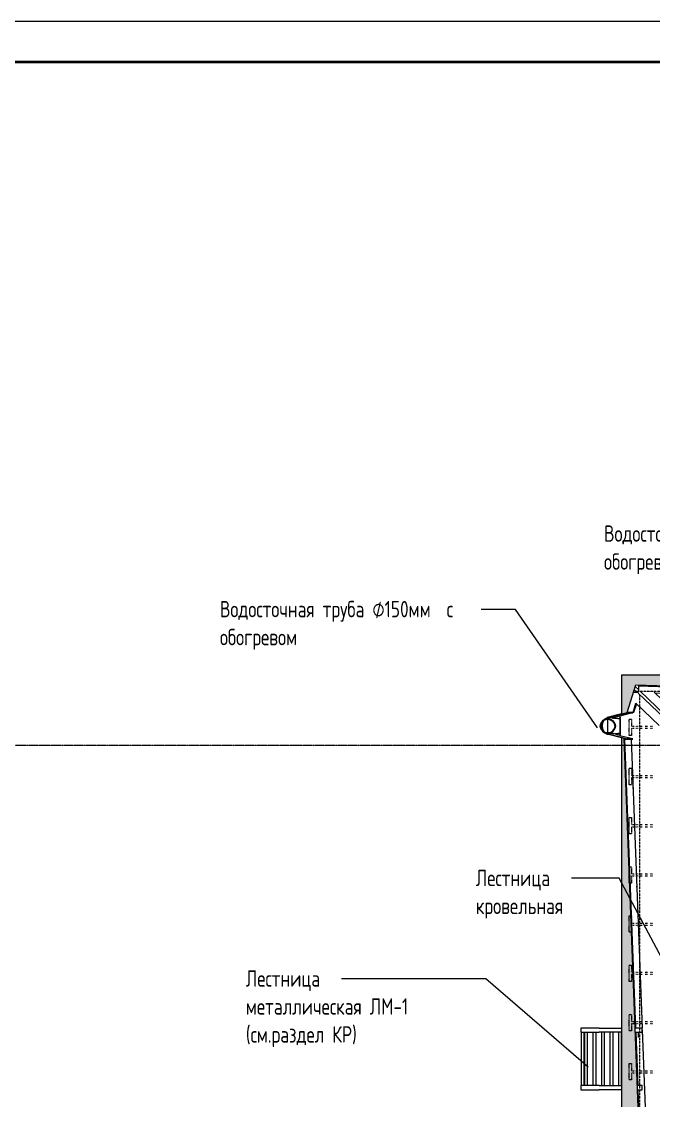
# Model space of a CAD drawing. Header units: millimetres. Extents: x -10178924 to 11692288, y -947381 to 58396.
# Drawn here: x 37725 to 45423, y -525809 to -512657 of the extents above; entities that cross this region are included whole.
import ezdxf

# ---------------------------------------------------------------- set-up
doc = ezdxf.new("R2010")
doc.units = ezdxf.units.MM
for name, pattern in [('ADSK_Линия сетки', [25, 20, -2.5, 0, -2.5]), ('ADSK_Скрыто', [6, 3, -3]), ('ADSK_Штриховая_ш3 п1_5', [4.5, 3, -1.5])]:
    doc.linetypes.add(name, pattern=pattern)
for name, color, linetype, lineweight in [('_0', 7, 'Continuous', 25), ('Аннотация', 7, 'Continuous', 18), ('Антураж', 7, 'Continuous', 18), ('Крыша штриховка', 7, 'Continuous', 9), ('Обобщенные модели', 7, 'Continuous', 18), ('Оборудование', 7, 'Continuous', 18), ('Ограждение', 7, 'Continuous', 9), ('Оси', 253, 'Continuous', 9), ('Узлы', 7, 'Continuous', 18)]:
    doc.layers.add(name, color=color, linetype=linetype, lineweight=lineweight)
doc.layers.add('PDF _Ramka', color=7, linetype='Continuous')
doc.layers.add('Линии', color=7, linetype='Continuous', lineweight=9, true_color=0x00a600)
doc.styles.add('GOST Common_3', font='GOST_Common.ttf', dxfattribs={"width": 0.8, "height": 350})

# ---------------------------------------------------------------- blocks, each defined once
blk = doc.blocks.new('Водосток - Тип 1 _карниз больше 490мм_-5178064-План кровли АР')
at = {"layer": 'Обобщенные модели'}
for p, q in [((19, 405), (26, 405)), ((44, 405), (125, 405)), ((125, 405), (211, 405)), ((229, 405), (231, 405)), ((125, 255), (19, 255)), ((231, 255), (125, 255))]:
    blk.add_line(p, q, dxfattribs=at)
for points in [[(25, 404), (23, 405), (21, 405), (19, 405)], [(231, 405), (231, 405), (230, 405), (229, 405)], [(19, 255), (21, 255), (23, 255), (25, 256)], [(225, 256), (227, 255), (229, 255), (231, 255)]]:
    blk.add_open_spline(points, degree=3, dxfattribs=at)
for points, knots in [([(27, 257), (28, 258), (29, 259), (31, 262), (32, 265), (32, 267), (32, 269), (32, 272), (32, 274), (32, 276), (32, 279), (32, 281), (31, 284), (31, 287), (31, 290), (30, 293), (30, 296), (29, 299), (29, 302), (29, 306), (28, 310), (28, 315), (28, 319), (28, 321)], [-0.9189993, -0.9189993, -0.9189993, -0.9189993, -0.8823529, -0.8529412, -0.8235294, -0.8088235, -0.7941176, -0.7794118, -0.7647059, -0.75, -0.7352941, -0.7205882, -0.7058824, -0.6911765, -0.6764706, -0.6617647, -0.6470588, -0.6323529, -0.6176471, -0.6029412, -0.5882353, -0.5588235, -0.5395931, -0.5395931, -0.5395931, -0.5395931]), ([(222, 340), (222, 339), (223, 333), (223, 325), (222, 316), (222, 310), (221, 306), (221, 302), (221, 299), (220, 296), (220, 293), (219, 290), (219, 287), (219, 284), (218, 281), (218, 279), (218, 276), (218, 274), (218, 272), (218, 269), (218, 267), (218, 265), (219, 262), (221, 259), (222, 258), (223, 257)], [-0.5420005, -0.5420005, -0.5420005, -0.5420005, -0.5294118, -0.4705882, -0.4411765, -0.4117647, -0.3970588, -0.3823529, -0.3676471, -0.3529412, -0.3382353, -0.3235294, -0.3088235, -0.2941176, -0.2794118, -0.2647059, -0.25, -0.2352941, -0.2205882, -0.2058824, -0.1911765, -0.1764706, -0.1470588, -0.1176471, -0.0810822, -0.0810822, -0.0810822, -0.0810822])]:
    blk.add_open_spline(points, degree=3, knots=knots, dxfattribs=at)
blk = doc.blocks.new('Труба квадратная - Ступень-1728149-План кровли АР')
at = {"layer": 'Оборудование'}
for p, q in [((25, 15), (675, 15)), ((675, -15), (25, -15))]:
    blk.add_line(p, q, dxfattribs=at)
blk = doc.blocks.new('Труба квадратная - Ступень-V19-План кровли АР')
at = {"layer": 'Оборудование'}
blk.add_line((675, -15), (611, -15), dxfattribs=at)
blk = doc.blocks.new('Поручень - Поручень-1948896-План кровли АР')
at = {"layer": 'Оборудование'}
for p, q in [((25, 25), (-25, 25)), ((-25, 25), (-25, -200)), ((25, -200), (25, 25)), ((-25, -470), (-25, -200)), ((25, -200), (25, -470)), ((-25, -670), (-25, -725)), ((-25, -725), (25, -725)), ((25, -725), (25, -668))]:
    blk.add_line(p, q, dxfattribs=at)
blk = doc.blocks.new('Поручень - Поручень-V20-План кровли АР')
at = {"layer": 'Оборудование'}
for p, q in [((25, 25), (-25, 25)), ((-25, 25), (-25, -200)), ((25, -200), (25, 25)), ((-25, -470), (-25, -200)), ((25, -200), (25, -470)), ((-25, -642), (-25, -725)), ((25, -725), (25, -640)), ((-25, -725), (25, -725))]:
    blk.add_line(p, q, dxfattribs=at)
blk = doc.blocks.new('Ограждение - Ограждение-2964499-План кровли АР')
at = {"layer": 'Ограждение'}
for p, q in [((45190, 43725), (45224, 43692)), ((45245, 43719), (45201, 43761)), ((45237, 43680), (45553, 43379)), ((45665, 43319), (45263, 43702)), ((45821, 43319), (45432, 43690)), ((55492, 43690), (55102, 43319)), ((55661, 43702), (55259, 43319)), ((55308, 43319), (55689, 43681)), ((55724, 43762), (55679, 43719)), ((55700, 43693), (55740, 43731)), ((45492, 43287), (45207, 43559)), ((55736, 43577), (55461, 43315)), ((45565, 43367), (45616, 43319)), ((45637, 43299), (50462, 38698)), ((50462, 38745), (45686, 43299)), ((50462, 38894), (45842, 43299)), ((50462, 38698), (55287, 43299)), ((55238, 43299), (50462, 38745)), ((55081, 43299), (50462, 38894)), ((55444, 43299), (50479, 38565)), ((50445, 38565), (45512, 43268)), ((50462, 38894), (50462, 38745)), ((50462, 38745), (50462, 38894)), ((50462, 38745), (50462, 38721)), ((50462, 38721), (50462, 38745)), ((50462, 38721), (50462, 38698)), ((50462, 38698), (50462, 38721)), ((50462, 38698), (50462, 38549)), ((50462, 38549), (50462, 38698)), ((50462, 38549), (50450, 38560)), ((50474, 38560), (50462, 38549))]:
    blk.add_line(p, q, dxfattribs=at)
blk = doc.blocks.new('Антураж 5 - Антураж 5-5657084-План кровли АР')
at = {"layer": 'Антураж'}
for p, q in [((45179, 43690), (45241, 43690)), ((45237, 43692), (45180, 43692)), ((45176, 43445), (45210, 43556)), ((45215, 43551), (45182, 43442)), ((45032, 43426), (44860, 43381)), ((44861, 43377), (45105, 43440)), ((45182, 43442), (45014, 43398)), ((45176, 43445), (45104, 43445)), ((45105, 43440), (45104, 43445)), ((45176, 43445), (45104, 43445)), ((45105, 43440), (45174, 43440)), ((45176, 43445), (45177, 43441)), ((44933, 43377), (44861, 43377)), ((45014, 43398), (44933, 43377)), ((45014, 43398), (45014, 43165)), ((45032, 43137), (44860, 43181)), ((44861, 43186), (45105, 43123)), ((44933, 43186), (44861, 43186)), ((45014, 43165), (44933, 43186)), ((45014, 43165), (45151, 43129)), ((45104, 43118), (45067, 43128)), ((45068, 43118), (45076, 43118)), ((45210, 39595), (45076, 43118)), ((45076, 43118), (45103, 43118)), ((45105, 43123), (45104, 43118)), ((45104, 43118), (45174, 43118)), ((45174, 43123), (45105, 43123)), ((45152, 43118), (45286, 39595)), ((45237, 38895), (45212, 39545)), ((45287, 39576), (45437, 35643)), ((45361, 35643), (45239, 38845))]:
    blk.add_line(p, q, dxfattribs=at)
for centre, major_axis, start_param, end_param in [((44884, 43281), (0, 103), 0.260302, 2.881291), ((44884, 43281), (0, 98.5), 0.261202, 2.88039), ((44955, 43281), (0, 98.5), 0.261202, 0.452853), ((44955, 43281), (0, 98.5), 2.688718, 2.88039)]:
    blk.add_ellipse(centre, major_axis=major_axis, ratio=0.87865, start_param=start_param, end_param=end_param, dxfattribs=at)
blk = doc.blocks.new('Антураж 8 - Антураж 8-5657953-План кровли АР')
at = {"layer": 'Антураж'}
for p, q in [((45245, 43765), (45246, 43780)), ((45245, 43700), (45245, 43765)), ((50462, 43584), (45245, 43765)), ((50462, 43504), (45445, 43678)), ((50462, 43584), (55679, 43765)), ((55479, 43678), (50462, 43504)), ((55678, 43780), (55679, 43765)), ((55679, 43765), (55679, 43700)), ((50462, 43584), (50461, 43599)), ((50463, 43599), (50462, 43584)), ((50462, 43584), (50462, 43510)), ((50462, 43510), (50462, 43584)), ((46647, 42532), (48769, 42458)), ((48698, 42458), (46649, 42529)), ((51348, 42430), (54277, 42532)), ((54274, 42529), (51348, 42428))]:
    blk.add_line(p, q, dxfattribs=at)
blk = doc.blocks.new('Кровля')
at = {"layer": 'Крыша штриховка'}
h = blk.add_hatch(dxfattribs=at)
h.set_pattern_fill('FP_26', color=256, style=0, pattern_type=2)
h.set_pattern_definition([(0, (10149.95, 0), (0, 600), [])])
h.paths.add_polyline_path([(50445, 13616), (50445, 28999), (50423, 28999), (50423, 13648)])
h.paths.add_polyline_path([(50337, 13771), (50337, 28999), (50105, 28999), (50105, 30399), (50337, 30399), (50337, 38619), (50388, 38619), (46294, 42523), (46410, 39477), (47180, 39476), (47183, 39472), (47183, 39450), (47179, 39447), (47050, 39447), (47050, 39023), (47027, 39023), (47027, 39447), (46694, 39447), (46694, 39023), (46671, 39023), (46671, 39447), (46411, 39447), (46427, 39022), (47180, 39022), (47183, 39019), (47183, 38996), (47179, 38992), (46428, 38992), (46446, 38525), (47985, 38525), (47985, 39445), (48379, 39445), (48379, 38525), (48642, 38525), (48642, 39445), (49036, 39445), (49036, 38045), (48823, 38045), (48822, 34256), (47002, 34256), (47002, 32933), (46607, 32933), (46607, 34256), (46503, 34256), (46438, 32535), (49329, 32535), (49329, 30515), (46395, 30515), (46395, 29513), (46322, 29513), (46310, 29196), (46545, 29196), (46545, 30399), (46939, 30399), (46939, 29196), (47156, 29196), (47156, 30399), (47551, 30399), (47551, 29196), (47804, 29196), (47804, 30399), (48198, 30399), (48198, 29196), (48419, 29196), (48419, 30399), (48813, 30399), (48813, 29196), (49072, 29196), (49072, 30332), (49466, 30332), (49466, 28932), (49154, 28932), (49153, 22100), (46490, 22100), (46599, 19246), (46597, 19246), (46510, 19251), (50313, 13805)])
h.paths.add_polyline_path([(48170, 20770), (47067, 20770), (47067, 21870), (48170, 21870), (48170, 21282)])
h.paths.add_polyline_path([(45420, 20812), (45151, 27844), (45104, 27844), (45060, 27855), (45061, 27841), (45079, 27842), (45145, 27841), (45413, 20822), (45419, 20813)])
h.paths.add_polyline_path([(50197, 21551), (48566, 21551), (48562, 21555), (48561, 21562), (48561, 21569), (48562, 21576), (48566, 21580), (48567, 21581), (48628, 21581), (48628, 22005), (48566, 22005), (48562, 22009), (48561, 22016), (48561, 22024), (48562, 22031), (48566, 22034), (48567, 22035), (50204, 22034), (50207, 22031), (50209, 22020), (50207, 22009), (50202, 22005), (50073, 22005), (50073, 21581), (50050, 21581), (50050, 22005), (49718, 22005), (49718, 21581), (49695, 21581), (49695, 22005), (49362, 22005), (49362, 21581), (49339, 21581), (49339, 22005), (49006, 22005), (49006, 21582), (48983, 21582), (48983, 22005), (48652, 22005), (48652, 21581), (50204, 21580), (50207, 21576), (50209, 21565), (50207, 21555), (50202, 21551), (50198, 21551)])
h.paths.add_polyline_path([(49415, 26660), (49411, 26660), (49411, 28047), (50280, 28047), (50280, 26660), (49776, 26660)])
h.paths.add_polyline_path([(45061, 28159), (45093, 28168), (45061, 28168), (45061, 28160)])
h.paths.add_polyline_path([(45152, 28171), (45437, 35643), (45287, 39576), (45287, 39545), (45282, 39545), (45431, 35643), (45145, 28171), (45151, 28171)])
h.paths.add_polyline_path([(49946, 28932), (49705, 28932), (49705, 30332), (50099, 30332), (50099, 28932), (49957, 28932)])
h.paths.add_polyline_path([(50445, 30399), (50445, 38565), (50423, 38586), (50423, 30399)])
h.paths.add_polyline_path([(46382, 30913), (46382, 30914), (46380, 30913)])
h.paths.add_polyline_path([(47558, 32831), (47285, 32831), (47285, 34030), (48477, 34030), (48477, 32831), (47608, 32831)])
h.paths.add_polyline_path([(45061, 37345), (45281, 37345), (45253, 38095), (45032, 38095), (45032, 37345)])
h.paths.add_polyline_path([(47763, 38545), (47398, 38545), (47398, 39945), (47793, 39945), (47793, 38545), (47765, 38545)])
h.paths.add_polyline_path([(45281, 39595), (45286, 39595), (45151, 43118), (45145, 43118), (45280, 39595)])
h.paths.add_polyline_path([(45068, 43118), (45079, 43118), (45103, 43118), (45067, 43128), (45068, 43118)])
h.paths.add_polyline_path([(45177, 43441), (45182, 43442), (45215, 43551), (45210, 43556), (45176, 43445), (45176, 43442)])
at = {"layer": 'Узлы', "true_color": 0xffffff}
h = blk.add_hatch(color=7, dxfattribs=at)
h.paths.add_polyline_path([(41826, -522), (49651, -522), (49651, 475), (49563, 474), (49503, -471), (45149, -323), (41142, -458), (41080, -77), (41080, -522), (41465, -522)])
h.paths.add_polyline_path([(-454, -389), (8078, -389), (8077, -26), (7973, -277), (3656, -147), (-675, -299), (-737, 259), (-737, -389)])
h.paths.add_polyline_path([(41080, 178), (41098, 183), (41188, 1720), (35857, 1527), (35850, 1488), (41080, 1488), (41080, 182)])
h.paths.add_polyline_path([(8078, 312), (8078, 1488), (12890, 1488), (12883, 1527), (8005, 1702), (8062, 316)])
h.paths.add_polyline_path([(-737, 503), (-469, 8049), (-6523, 7837), (-6530, 7799), (-737, 7799), (-737, 523)])
h.paths.add_polyline_path([(49651, 797), (49651, 7859), (55892, 7859), (55892, 8471), (55881, 8468), (55687, 8000), (49351, 8221), (49619, 804), (49633, 803), (49650, 798)])
h.paths.add_polyline_path([(16531, 1488), (35572, 1488), (35566, 1520), (29060, 1756), (29060, 1633), (19380, 1633), (19380, 1744), (13175, 1527), (13168, 1488), (15808, 1488)])
h.paths.add_polyline_path([(-7228, 7799), (-6808, 7799), (-6813, 7829), (-7123, 7899), (-6948, 14171), (-7182, 20169), (-7228, 20180), (-7228, 7899)])
h.paths.add_polyline_path([(55892, 8774), (55892, 16805), (55861, 16797), (55713, 12785), (55861, 8782), (55865, 8781)])
h.paths.add_polyline_path([(24355, 13320), (32597, 13639), (32606, 13678), (16108, 13678), (16118, 13638), (24355, 13320)])
h.paths.add_polyline_path([(10665, 13409), (15825, 13610), (15841, 13678), (11105, 13678), (11105, 21013), (10509, 21012), (10529, 20925), (10924, 20798), (10667, 13473)])
h.paths.add_polyline_path([(38182, 13414), (37898, 20847), (38471, 21009), (38481, 21051), (37707, 21051), (37707, 13678), (32878, 13678), (32888, 13638), (38175, 13414)])
h.paths.add_polyline_path([(55892, 17108), (55892, 32796), (55861, 32788), (55572, 24949), (55861, 17116), (55865, 17115)])
h.paths.add_polyline_path([(-7228, 20475), (-7183, 20486), (-6960, 26174), (-7183, 31854), (-7228, 31866), (-7228, 20479)])
h.paths.add_polyline_path([(45338, 20583), (45060, 27855), (45032, 27863), (45032, 21051), (38749, 21051), (38759, 21009), (45144, 20596)])
h.paths.add_polyline_path([(3393, 20705), (10229, 20956), (10242, 21013), (3737, 21013), (3737, 28193), (3694, 28182), (3395, 20761)])
h.paths.add_polyline_path([(45032, 28152), (45061, 28160), (45350, 35732), (45288, 37345), (45032, 37345), (45032, 28160)])
h.paths.add_polyline_path([(3737, 28469), (3737, 42947), (3702, 42939), (3419, 35708), (3702, 28478), (3737, 28470)])
h.paths.add_polyline_path([(-7228, 32161), (-7192, 32170), (-7003, 37564), (-7192, 42952), (-7228, 42961), (-7228, 32165)])
h.paths.add_polyline_path([(55892, 33099), (55892, 43247), (55860, 43239), (55675, 38160), (55861, 33107), (55865, 33106)])
h.paths.add_polyline_path([(45072, 38095), (45259, 38095), (45067, 43128), (45032, 43137), (45032, 38095), (45070, 38095)])
h.paths.add_polyline_path([(3737, 43224), (3737, 43717), (-7228, 43717), (-7228, 43256), (-7192, 43265), (-7068, 43609), (-1846, 43422), (3578, 43616), (3702, 43233), (3737, 43224)])
h.paths.add_polyline_path([(45032, 43426), (45104, 43445), (45207, 43781), (50463, 43599), (55714, 43781), (55836, 43551), (55892, 43536), (55892, 43899), (45032, 43899), (45032, 43440)])
at = {"layer": 'Аннотация', "lineweight": 9}
for p, q in [((43323, 44700), (43323, 44700)), ((43743, 44700), (43323, 44700)), ((44741, 43255), (43743, 44700)), ((44831, 41423), (44426, 41423)), ((45005, 41423), (44831, 41423)), ((46048, 39467), (45005, 41423)), ((42851, 40197), (41623, 40197)), ((43381, 40197), (42851, 40197)), ((44627, 39121), (43381, 40197))]:
    blk.add_line(p, q, dxfattribs=at)
at = {"layer": 'Линии', "color": 7}
for p, q in [((45032, 43899), (45032, 43426)), ((55892, 43899), (45032, 43899)), ((45104, 43445), (45207, 43781)), ((45207, 43781), (50462, 43599)), ((45032, 43426), (45104, 43445)), ((45067, 43128), (45032, 43137)), ((45032, 43137), (45032, 38095)), ((45259, 38095), (45067, 43128))]:
    blk.add_line(p, q, dxfattribs=at)
at = {"layer": 'Линии', "color": 7, "linetype": 'ADSK_Штриховая_ш3 п1_5'}
for p, q in [((55582, 43699), (45212, 43699)), ((45252, 43659), (45252, 20781))]:
    blk.add_line(p, q, dxfattribs=at)
at = {"layer": 'Линии', "color": 7, "linetype": 'ADSK_Скрыто'}
for p, q in [((45129, 43164), (45129, 43364)), ((45129, 43364), (45154, 43364)), ((45154, 43364), (45154, 43277)), ((45154, 43277), (45189, 43277)), ((45209, 43277), (45239, 43277)), ((45259, 43277), (45289, 43277)), ((45324, 43277), (45354, 43277)), ((45384, 43277), (45414, 43277)), ((45154, 43164), (45129, 43164)), ((45154, 43252), (45154, 43164)), ((45154, 43252), (45189, 43252)), ((45209, 43252), (45239, 43252)), ((45259, 43252), (45289, 43252)), ((45324, 43252), (45354, 43252)), ((45384, 43252), (45414, 43252)), ((45129, 42564), (45129, 42764)), ((45129, 42764), (45154, 42764)), ((45154, 42764), (45154, 42677)), ((45154, 42677), (45189, 42677)), ((45154, 42652), (45154, 42564)), ((45154, 42652), (45189, 42652)), ((45209, 42677), (45239, 42677)), ((45209, 42652), (45239, 42652)), ((45259, 42677), (45289, 42677)), ((45259, 42652), (45289, 42652)), ((45324, 42677), (45354, 42677)), ((45324, 42652), (45354, 42652)), ((45384, 42677), (45414, 42677)), ((45384, 42652), (45414, 42652)), ((45154, 42564), (45129, 42564)), ((45129, 41964), (45129, 42164)), ((45129, 42164), (45154, 42164)), ((45154, 42164), (45154, 42077)), ((45154, 41964), (45129, 41964)), ((45154, 42077), (45189, 42077)), ((45154, 42052), (45154, 41964)), ((45154, 42052), (45189, 42052)), ((45209, 42077), (45239, 42077)), ((45209, 42052), (45239, 42052)), ((45259, 42077), (45289, 42077)), ((45259, 42052), (45289, 42052)), ((45324, 42077), (45354, 42077)), ((45324, 42052), (45354, 42052)), ((45384, 42077), (45414, 42077)), ((45384, 42052), (45414, 42052)), ((45129, 41364), (45129, 41564)), ((45129, 41564), (45154, 41564)), ((45154, 41564), (45154, 41477)), ((45154, 41477), (45189, 41477)), ((45154, 41452), (45154, 41364)), ((45154, 41452), (45189, 41452)), ((45209, 41477), (45239, 41477)), ((45209, 41452), (45239, 41452)), ((45259, 41477), (45289, 41477)), ((45259, 41452), (45289, 41452)), ((45324, 41477), (45354, 41477)), ((45324, 41452), (45354, 41452)), ((45384, 41477), (45414, 41477)), ((45384, 41452), (45414, 41452)), ((45154, 41364), (45129, 41364)), ((45129, 40764), (45129, 40964)), ((45129, 40964), (45154, 40964)), ((45154, 40964), (45154, 40877)), ((45154, 40877), (45189, 40877)), ((45154, 40852), (45154, 40764)), ((45154, 40852), (45189, 40852)), ((45209, 40877), (45239, 40877)), ((45209, 40852), (45239, 40852)), ((45259, 40877), (45289, 40877)), ((45259, 40852), (45289, 40852)), ((45324, 40877), (45354, 40877)), ((45324, 40852), (45354, 40852)), ((45384, 40877), (45414, 40877)), ((45384, 40852), (45414, 40852)), ((45154, 40764), (45129, 40764)), ((45129, 40164), (45129, 40364)), ((45129, 40364), (45154, 40364)), ((45154, 40364), (45154, 40277)), ((45154, 40277), (45189, 40277)), ((45154, 40252), (45154, 40164)), ((45154, 40252), (45189, 40252)), ((45209, 40277), (45239, 40277)), ((45209, 40252), (45239, 40252)), ((45259, 40277), (45289, 40277)), ((45259, 40252), (45289, 40252)), ((45324, 40277), (45354, 40277)), ((45324, 40252), (45354, 40252)), ((45384, 40277), (45414, 40277)), ((45384, 40252), (45414, 40252)), ((45154, 40164), (45129, 40164)), ((45129, 39564), (45129, 39764)), ((45129, 39764), (45154, 39764)), ((45154, 39764), (45154, 39677)), ((45154, 39677), (45189, 39677)), ((45154, 39652), (45154, 39564)), ((45154, 39652), (45189, 39652)), ((45209, 39677), (45239, 39677)), ((45209, 39652), (45239, 39652)), ((45259, 39677), (45289, 39677)), ((45259, 39652), (45289, 39652)), ((45324, 39677), (45354, 39677)), ((45324, 39652), (45354, 39652)), ((45384, 39677), (45414, 39677)), ((45384, 39652), (45414, 39652)), ((45154, 39564), (45129, 39564)), ((45129, 38964), (45129, 39164)), ((45129, 39164), (45154, 39164)), ((45154, 39164), (45154, 39077)), ((45154, 39077), (45189, 39077)), ((45209, 39077), (45239, 39077)), ((45259, 39077), (45289, 39077)), ((45324, 39077), (45354, 39077)), ((45384, 39077), (45414, 39077)), ((45154, 38964), (45129, 38964)), ((45154, 39052), (45154, 38964)), ((45154, 39052), (45189, 39052)), ((45209, 39052), (45239, 39052)), ((45259, 39052), (45289, 39052)), ((45324, 39052), (45354, 39052)), ((45384, 39052), (45414, 39052))]:
    blk.add_line(p, q, dxfattribs=at)
at = {"layer": 'Линии', "color": 7, "lineweight": 30}
blk.add_circle((44867, 43279), 88, dxfattribs=at)
at = {"layer": 'Оси', "linetype": 'ADSK_Линия сетки'}
blk.add_line((-13798, 43045), (56005, 43045), dxfattribs=at)
at = {"layer": 'Антураж'}
for name in ['Антураж 5 - Антураж 5-5657084-План кровли АР', 'Антураж 8 - Антураж 8-5657953-План кровли АР']:
    blk.add_blockref(name, (0, 0), dxfattribs=at)
at = {"layer": 'Обобщенные модели', "rotation": 90.00000000000031}
blk.add_blockref('Водосток - Тип 1 _карниз больше 490мм_-5178064-План кровли АР', (45272, 43154), dxfattribs=at)
at = {"layer": 'Оборудование', "rotation": 90.00000000000031}
for name, p in [('Поручень - Поручень-V20-План кровли АР', (44562, 39570)), ('Труба квадратная - Ступень-1728149-План кровли АР', (44562, 38870)), ('Труба квадратная - Ступень-1728149-План кровли АР', (44602, 38870)), ('Труба квадратная - Ступень-1728149-План кровли АР', (44705, 38870)), ('Труба квадратная - Ступень-1728149-План кровли АР', (44809, 38870)), ('Труба квадратная - Ступень-1728149-План кровли АР', (44912, 38870)), ('Труба квадратная - Ступень-1728149-План кровли АР', (45015, 38870)), ('Труба квадратная - Ступень-V19-План кровли АР', (45222, 38870)), ('Поручень - Поручень-1948896-План кровли АР', (44562, 38870))]:
    blk.add_blockref(name, p, dxfattribs=at)
at = {"layer": 'Ограждение'}
blk.add_blockref('Ограждение - Ограждение-2964499-План кровли АР', (0, 0), dxfattribs=at)
at = {"layer": 'Аннотация', "lineweight": 9, "char_height": 200, "attachment_point": 1, "line_spacing_factor": 1.022766, "style": 'GOST Common_3'}
for s, insert, width in [('\\pxt1.8,3.6,5.4,7.2,9,10.8,12.6,14.4,16.2,18,19.8,21.6,23.4,25.2,27,28.8,30.6,32.4,34.2,36,37.8,39.6,41.4,43.2,45,46.8,48.6,50.4,52.2,54,55.8,57.6;{Водосточная труба ⌀100мм  с обогревом}', (44821, 45725), 3185.1), ('\\pxt1.8,3.6,5.4,7.2,9,10.8,12.6,14.4,16.2,18,19.8,21.6,23.4,25.2,27,28.8,30.6,32.4,34.2,36,37.8,39.6,41.4,43.2,45,46.8,48.6,50.4,52.2,54,55.8,57.6;{Водосточная труба ⌀150мм  с обогревом}', (40141, 44804), 3185.1), ('\\pxt1.8,3.6,5.4,7.2,9,10.8,12.6,14.4,16.2,18,19.8,21.6,23.4,25.2,27,28.8,30.6,32.4,34.2,36,37.8,39.6,41.4,43.2,45,46.8,48.6,50.4,52.2,54,55.8,57.6;{Лестница кровельная}', (43259, 41527), 1571.4), ('\\pxt1.8,3.6,5.4,7.2,9,10.8,12.6,14.4,16.2,18,19.8,21.6,23.4,25.2,27,28.8,30.6,32.4,34.2,36,37.8,39.6,41.4,43.2,45,46.8,48.6,50.4,52.2,54,55.8,57.6;{Лестница металлическая ЛМ-1\\P(см.раздел КР)}', (40457, 40301), 2393.1)]:
    blk.add_mtext(s, dxfattribs=dict(at, insert=insert, width=width))
blk = doc.blocks.new('Рамка')
at = {"layer": 'PDF _Ramka', "lineweight": 20}
blk.add_lwpolyline([(100287, -596749), (100287, -512657), (-18603, -512657), (-18603, -596749)], close=True, dxfattribs=at)
at = {"layer": 'PDF _Ramka', "lineweight": 40}
blk.add_lwpolyline([(99787, -513153), (-16604, -513153), (-16604, -596246), (99787, -596246)], close=True, dxfattribs=at)

msp = doc.modelspace()

# ---------------------------------------------------------------- block references
msp.add_blockref('Кровля', (0, -564523.7))
at = {"layer": '_0'}
msp.add_blockref('Рамка', (0, 0), dxfattribs=at)

doc.saveas('drawing.dxf')
